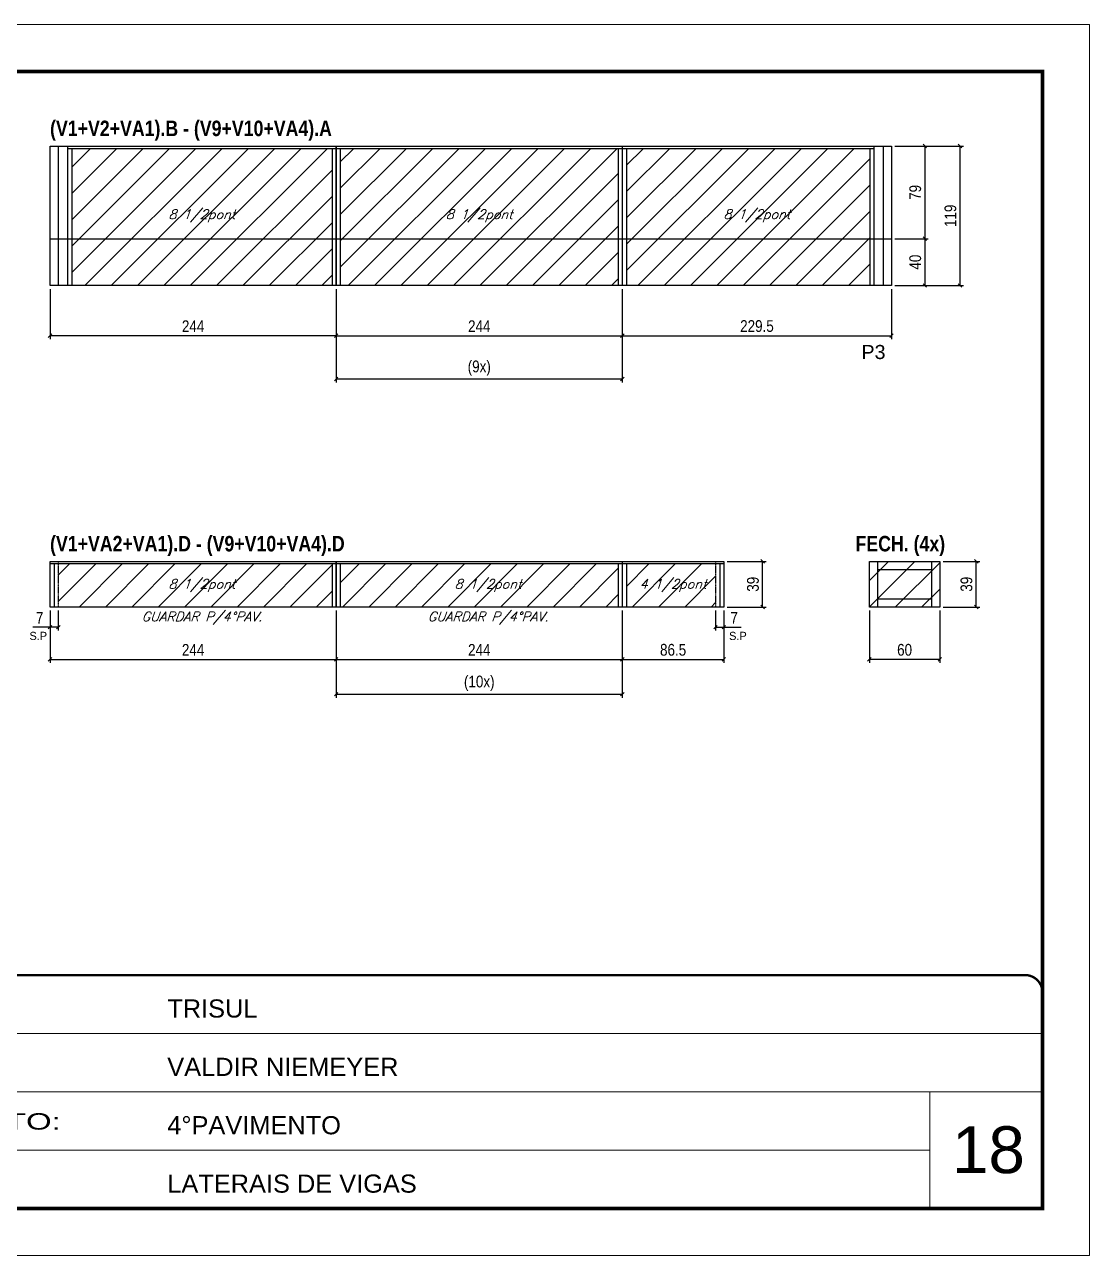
# Model space of a CAD drawing. Extents: x 3330 to 22105, y 1197 to 30204.
# Drawn here: x 15022 to 15930, y 24169 to 25219 of the extents above; entities that cross this region are included whole.
import ezdxf

# ---------------------------------------------------------------- set-up
doc = ezdxf.new("R2010")
doc.units = 0
for name, pattern in [('CONTINUO', [0]), ('DASHED', [0.75, 0.5, -0.25]), ('HIDDEN', [0.375, 0.25, -0.125])]:
    doc.linetypes.add(name, pattern=pattern)
for name, color, linetype in [('5', 5, 'Continuous'), ('COTA', 241, 'Continuous'), ('NOMENCLATURA', 7, 'Continuous'), ('Painéis', 200, 'Continuous'), ('SARR_2.2x7', 40, 'Continuous'), ('SARR_3.5x7', 81, 'Continuous'), ('texto', 7, 'Continuous')]:
    doc.layers.add(name, color=color, linetype=linetype)
for name, color, linetype, lineweight in [('CARIMBO', 255, 'Continuous', 9), ('Folhas', 255, 'Continuous', 9), ('Hachura', 251, 'Continuous', 9), ('SARRAFO DE PRESSAO', 251, 'DASHED', 9)]:
    doc.layers.add(name, color=color, linetype=linetype, lineweight=lineweight)
doc.styles.add('ARIAL', font='arial.ttf')
doc.styles.add('COTA TECNICA', font='techl___.ttf', dxfattribs={"height": 10})
doc.styles.add('Romans', font='romans.shx')
doc.styles.add('ROMAS860', font='ROMAS860.SHX')
doc.styles.get("Standard").update_dxf_attribs({"font": 'arial.ttf'})
doc.styles.add('TECNICA', font='techb___.ttf', dxfattribs={"height": 10})
doc.styles.add('Tecnologia', font='')
doc.styles.get('Tecnologia').set_extended_font_data('Forgotten Futurist')
doc.dimstyles.new('PAINEL', dxfattribs={"dimtxt": 10, "dimasz": 3, "dimexe": 3, "dimexo": 3, "dimgap": 3, "dimtad": 1, "dimdec": 1, "dimzin": 12, "dimdsep": 46, "dimtxsty": 'COTA TECNICA', "dimblk1": 'OBLIQUE', "dimblk2": 'OBLIQUE', "dimsah": 1, "dimcen": 0.9, "dimclrd": 4, "dimclre": 4, "dimclrt": 240, "dimadec": 1, "dimazin": 3, "dimtfac": 1, "dimtdec": 1, "dimtmove": 0, "dimatfit": 3, "dimfxl": 1, "dimtolj": 1, "dimtzin": 12, "dimarcsym": 0})

# ---------------------------------------------------------------- blocks, each defined once
blk = doc.blocks.new('9999999999')
at = {"color": 30, "linetype": 'CONTINUO'}
for p, q in [((98564.6, 34379.6), (99584, 34379.6)), ((98564.6, 34329.8), (99488, 34329.8)), ((99584, 34329.8), (99488, 34329.8)), ((99488, 34329.8), (99488, 34230.2)), ((98564.6, 34280), (99488, 34280))]:
    blk.add_line(p, q, dxfattribs=at)
at = {"color": 30, "linetype": 'CONTINUO', "const_width": 2}
blk.add_lwpolyline([(99584, 34230.2), (99584, 34414.4, 0.414214), (99569, 34429.4), (98229, 34429.4, 0.414214), (98214, 34414.4), (98214, 34245.2, 0.414214), (98229, 34230.2), (99584, 34230.2)], format="xyb", dxfattribs=at)
at = {"layer": 'Folhas'}
blk.add_lwpolyline([(98139, 34190.2), (99624, 34190.2), (99624, 35240.2), (98139, 35240.2)], close=True, dxfattribs=at)
at = {"layer": 'Folhas', "color": 30, "const_width": 3}
blk.add_lwpolyline([(98214, 34230.2), (99584, 34230.2), (99584, 35200.2), (98214, 35200.2)], close=True, dxfattribs=at)
at = {"color": 7, "linetype": 'Continuous', "ltscale": 5, "style": 'ARIAL'}
for s, height, p in [('TRISUL', 15.48, (98837.7, 34393.1)), ('VALDIR NIEMEYER', 15.483, (98837.7, 34343.3)), ('4°PAVIMENTO', 15.483, (98837.7, 34293.5)), ('LATERAIS DE VIGAS', 15.483, (98837.7, 34243.7))]:
    blk.add_text(s, height=height, dxfattribs=at).set_placement(p)
at = {"layer": 'Folhas', "color": 7, "style": 'Tecnologia', "width": 1.5}
blk.add_text('PAVIMENTO:', height=14, dxfattribs=at).set_placement((98573.7, 34297.5))
blk = doc.blocks.new('_Oblique')
at = {"color": 0, "linetype": 'ByBlock', "lineweight": -2}
blk.add_line((-0.5, -0.5), (0.5, 0.5), dxfattribs=at)
blk = doc.blocks.new('*D617')
at = {"layer": 'COTA', "color": 4, "linetype": 'ByBlock', "lineweight": -2, "transparency": 16777216}
for p, q in [((15763.8, 25115.2), (15822.2, 25115.2)), ((15819.2, 25115.2), (15819.2, 24996.2)), ((15763.8, 24996.2), (15822.2, 24996.2))]:
    blk.add_line(p, q, dxfattribs=at)
at = {"layer": 'Defpoints', "color": 0, "linetype": 'ByBlock', "transparency": 16777216}
for p in [(15760.8, 25115.2), (15760.8, 24996.2), (15819.2, 24996.2)]:
    blk.add_point(p, dxfattribs=at)
at = {"layer": 'COTA', "color": 4, "linetype": 'ByBlock', "lineweight": -2, "transparency": 16777216, "xscale": 3, "yscale": 3, "zscale": 3}
for p, rotation in [((15819.2, 25115.2), 90), ((15819.2, 24996.2), 270)]:
    blk.add_blockref('_Oblique', p, dxfattribs=dict(at, rotation=rotation))
at = {"layer": 'COTA', "color": 240, "linetype": 'ByBlock', "transparency": 16777216, "insert": (15811.1, 25055.7), "char_height": 10, "attachment_point": 5, "rotation": 90, "style": 'COTA TECNICA'}
blk.add_mtext('\\A1;119', dxfattribs=at)
blk = doc.blocks.new('*D618')
at = {"layer": 'COTA', "color": 4, "linetype": 'ByBlock', "lineweight": -2, "transparency": 16777216}
for p, q in [((15043.3, 24993.2), (15043.3, 24950.4)), ((15287.3, 24993.2), (15287.3, 24950.4)), ((15287.3, 24953.4), (15043.3, 24953.4))]:
    blk.add_line(p, q, dxfattribs=at)
at = {"layer": 'Defpoints', "color": 0, "linetype": 'ByBlock', "transparency": 16777216}
for p in [(15043.3, 24996.2), (15287.3, 24996.2), (15043.3, 24953.4)]:
    blk.add_point(p, dxfattribs=at)
at = {"layer": 'COTA', "color": 4, "linetype": 'ByBlock', "lineweight": -2, "transparency": 16777216, "xscale": 3, "yscale": 3, "zscale": 3, "rotation": 180}
blk.add_blockref('_Oblique', (15043.3, 24953.4), dxfattribs=at)
at = {"layer": 'COTA', "color": 4, "linetype": 'ByBlock', "lineweight": -2, "transparency": 16777216, "xscale": 3, "yscale": 3, "zscale": 3}
blk.add_blockref('_Oblique', (15287.3, 24953.4), dxfattribs=at)
at = {"layer": 'COTA', "color": 240, "linetype": 'ByBlock', "transparency": 16777216, "insert": (15165.3, 24961.5), "char_height": 10, "attachment_point": 5, "style": 'COTA TECNICA'}
blk.add_mtext('\\A1;244', dxfattribs=at)
blk = doc.blocks.new('*D619')
at = {"layer": 'COTA', "color": 4, "linetype": 'ByBlock', "lineweight": -2, "transparency": 16777216}
for p, q in [((15287.3, 24993.2), (15287.3, 24950.4)), ((15531.3, 24993.2), (15531.3, 24950.4)), ((15287.3, 24953.4), (15531.3, 24953.4))]:
    blk.add_line(p, q, dxfattribs=at)
at = {"layer": 'Defpoints', "color": 0, "linetype": 'ByBlock', "transparency": 16777216}
for p in [(15287.3, 24996.2), (15531.3, 24996.2), (15531.3, 24953.4)]:
    blk.add_point(p, dxfattribs=at)
at = {"layer": 'COTA', "color": 4, "linetype": 'ByBlock', "lineweight": -2, "transparency": 16777216, "xscale": 3, "yscale": 3, "zscale": 3, "rotation": 180}
blk.add_blockref('_Oblique', (15287.3, 24953.4), dxfattribs=at)
at = {"layer": 'COTA', "color": 4, "linetype": 'ByBlock', "lineweight": -2, "transparency": 16777216, "xscale": 3, "yscale": 3, "zscale": 3}
blk.add_blockref('_Oblique', (15531.3, 24953.4), dxfattribs=at)
at = {"layer": 'COTA', "color": 240, "linetype": 'ByBlock', "transparency": 16777216, "insert": (15409.3, 24961.5), "char_height": 10, "attachment_point": 5, "style": 'COTA TECNICA'}
blk.add_mtext('\\A1;244', dxfattribs=at)
blk = doc.blocks.new('*D620')
at = {"layer": 'COTA', "color": 4, "linetype": 'ByBlock', "lineweight": -2, "transparency": 16777216}
for p, q in [((15531.3, 24993.2), (15531.3, 24950.4)), ((15760.8, 24993.2), (15760.8, 24950.4)), ((15531.3, 24953.4), (15760.8, 24953.4))]:
    blk.add_line(p, q, dxfattribs=at)
at = {"layer": 'Defpoints', "color": 0, "linetype": 'ByBlock', "transparency": 16777216}
for p in [(15531.3, 24996.2), (15760.8, 24996.2), (15760.8, 24953.4)]:
    blk.add_point(p, dxfattribs=at)
at = {"layer": 'COTA', "color": 4, "linetype": 'ByBlock', "lineweight": -2, "transparency": 16777216, "xscale": 3, "yscale": 3, "zscale": 3, "rotation": 180}
blk.add_blockref('_Oblique', (15531.3, 24953.4), dxfattribs=at)
at = {"layer": 'COTA', "color": 4, "linetype": 'ByBlock', "lineweight": -2, "transparency": 16777216, "xscale": 3, "yscale": 3, "zscale": 3}
blk.add_blockref('_Oblique', (15760.8, 24953.4), dxfattribs=at)
at = {"layer": 'COTA', "color": 240, "linetype": 'ByBlock', "transparency": 16777216, "insert": (15646.1, 24961.6), "char_height": 10, "attachment_point": 5, "style": 'COTA TECNICA'}
blk.add_mtext('\\A1;229.5', dxfattribs=at)
blk = doc.blocks.new('*D621')
at = {"layer": 'COTA', "color": 4, "linetype": 'ByBlock', "lineweight": -2, "transparency": 16777216}
for p, q in [((15620.8, 24760.9), (15653.9, 24760.9)), ((15650.9, 24721.9), (15650.9, 24760.9)), ((15620.8, 24721.9), (15653.9, 24721.9))]:
    blk.add_line(p, q, dxfattribs=at)
at = {"layer": 'Defpoints', "color": 0, "linetype": 'ByBlock', "transparency": 16777216}
for p in [(15617.8, 24760.9), (15650.9, 24760.9), (15617.8, 24721.9)]:
    blk.add_point(p, dxfattribs=at)
at = {"layer": 'COTA', "color": 4, "linetype": 'ByBlock', "lineweight": -2, "transparency": 16777216, "xscale": 3, "yscale": 3, "zscale": 3}
for p, rotation in [((15650.9, 24760.9), 90), ((15650.9, 24721.9), 270)]:
    blk.add_blockref('_Oblique', p, dxfattribs=dict(at, rotation=rotation))
at = {"layer": 'COTA', "color": 240, "linetype": 'ByBlock', "transparency": 16777216, "insert": (15642.7, 24741.4), "char_height": 10, "attachment_point": 5, "rotation": 90, "style": 'COTA TECNICA'}
blk.add_mtext('\\A1;39', dxfattribs=at)
blk = doc.blocks.new('*D622')
at = {"layer": 'COTA', "color": 4, "linetype": 'ByBlock', "lineweight": -2, "transparency": 16777216}
for p, q in [((15043.3, 24718.9), (15043.3, 24674.3)), ((15287.3, 24718.9), (15287.3, 24674.3)), ((15043.3, 24677.3), (15287.3, 24677.3))]:
    blk.add_line(p, q, dxfattribs=at)
at = {"layer": 'Defpoints', "color": 0, "linetype": 'ByBlock', "transparency": 16777216}
for p in [(15043.3, 24721.9), (15287.3, 24721.9), (15287.3, 24677.3)]:
    blk.add_point(p, dxfattribs=at)
at = {"layer": 'COTA', "color": 4, "linetype": 'ByBlock', "lineweight": -2, "transparency": 16777216, "xscale": 3, "yscale": 3, "zscale": 3, "rotation": 180}
blk.add_blockref('_Oblique', (15043.3, 24677.3), dxfattribs=at)
at = {"layer": 'COTA', "color": 4, "linetype": 'ByBlock', "lineweight": -2, "transparency": 16777216, "xscale": 3, "yscale": 3, "zscale": 3}
blk.add_blockref('_Oblique', (15287.3, 24677.3), dxfattribs=at)
at = {"layer": 'COTA', "color": 240, "linetype": 'ByBlock', "transparency": 16777216, "insert": (15165.3, 24685.4), "char_height": 10, "attachment_point": 5, "style": 'COTA TECNICA'}
blk.add_mtext('\\A1;244', dxfattribs=at)
blk = doc.blocks.new('*D623')
at = {"layer": 'COTA', "color": 4, "linetype": 'ByBlock', "lineweight": -2, "transparency": 16777216}
for p, q in [((15287.3, 24718.9), (15287.3, 24674.3)), ((15531.3, 24718.9), (15531.3, 24674.3)), ((15287.3, 24677.3), (15531.3, 24677.3))]:
    blk.add_line(p, q, dxfattribs=at)
at = {"layer": 'Defpoints', "color": 0, "linetype": 'ByBlock', "transparency": 16777216}
for p in [(15287.3, 24721.9), (15531.3, 24721.9), (15531.3, 24677.3)]:
    blk.add_point(p, dxfattribs=at)
at = {"layer": 'COTA', "color": 4, "linetype": 'ByBlock', "lineweight": -2, "transparency": 16777216, "xscale": 3, "yscale": 3, "zscale": 3, "rotation": 180}
blk.add_blockref('_Oblique', (15287.3, 24677.3), dxfattribs=at)
at = {"layer": 'COTA', "color": 4, "linetype": 'ByBlock', "lineweight": -2, "transparency": 16777216, "xscale": 3, "yscale": 3, "zscale": 3}
blk.add_blockref('_Oblique', (15531.3, 24677.3), dxfattribs=at)
at = {"layer": 'COTA', "color": 240, "linetype": 'ByBlock', "transparency": 16777216, "insert": (15409.3, 24685.4), "char_height": 10, "attachment_point": 5, "style": 'COTA TECNICA'}
blk.add_mtext('\\A1;244', dxfattribs=at)
blk = doc.blocks.new('*D624')
at = {"layer": 'COTA', "color": 4, "linetype": 'ByBlock', "lineweight": -2, "transparency": 16777216}
for p, q in [((15531.3, 24718.9), (15531.3, 24674.3)), ((15617.8, 24718.9), (15617.8, 24674.3)), ((15531.3, 24677.3), (15617.8, 24677.3))]:
    blk.add_line(p, q, dxfattribs=at)
at = {"layer": 'Defpoints', "color": 0, "linetype": 'ByBlock', "transparency": 16777216}
for p in [(15531.3, 24721.9), (15617.8, 24721.9), (15617.8, 24677.3)]:
    blk.add_point(p, dxfattribs=at)
at = {"layer": 'COTA', "color": 4, "linetype": 'ByBlock', "lineweight": -2, "transparency": 16777216, "xscale": 3, "yscale": 3, "zscale": 3, "rotation": 180}
blk.add_blockref('_Oblique', (15531.3, 24677.3), dxfattribs=at)
at = {"layer": 'COTA', "color": 4, "linetype": 'ByBlock', "lineweight": -2, "transparency": 16777216, "xscale": 3, "yscale": 3, "zscale": 3}
blk.add_blockref('_Oblique', (15617.8, 24677.3), dxfattribs=at)
at = {"layer": 'COTA', "color": 240, "linetype": 'ByBlock', "transparency": 16777216, "insert": (15574.6, 24685.4), "char_height": 10, "attachment_point": 5, "style": 'COTA TECNICA'}
blk.add_mtext('\\A1;86.5', dxfattribs=at)
blk = doc.blocks.new('*D625')
at = {"layer": 'COTA', "color": 4, "linetype": 'ByBlock', "lineweight": -2, "transparency": 16777216}
for p, q in [((15043.3, 24718.9), (15043.3, 24701.8)), ((15050.3, 24718.9), (15050.3, 24701.8)), ((15043.3, 24704.8), (15028.6, 24704.8)), ((15050.3, 24704.8), (15043.3, 24704.8))]:
    blk.add_line(p, q, dxfattribs=at)
at = {"layer": 'Defpoints', "color": 0, "linetype": 'ByBlock', "transparency": 16777216}
for p in [(15043.3, 24721.9), (15050.3, 24721.9), (15043.3, 24704.8)]:
    blk.add_point(p, dxfattribs=at)
at = {"layer": 'COTA', "color": 4, "linetype": 'ByBlock', "lineweight": -2, "transparency": 16777216, "xscale": 3, "yscale": 3, "zscale": 3, "rotation": 180}
blk.add_blockref('_Oblique', (15043.3, 24704.8), dxfattribs=at)
at = {"layer": 'COTA', "color": 4, "linetype": 'ByBlock', "lineweight": -2, "transparency": 16777216, "xscale": 3, "yscale": 3, "zscale": 3}
blk.add_blockref('_Oblique', (15050.3, 24704.8), dxfattribs=at)
at = {"layer": 'COTA', "color": 240, "linetype": 'ByBlock', "transparency": 16777216, "insert": (15034.5, 24712.8), "char_height": 10, "attachment_point": 5, "style": 'COTA TECNICA'}
blk.add_mtext('\\A1;7', dxfattribs=at)
blk = doc.blocks.new('*D626')
at = {"layer": 'COTA', "color": 4, "linetype": 'ByBlock', "lineweight": -2, "transparency": 16777216}
for p, q in [((15287.3, 24718.9), (15287.3, 24644.6)), ((15531.3, 24718.9), (15531.3, 24644.6)), ((15287.3, 24647.6), (15531.3, 24647.6))]:
    blk.add_line(p, q, dxfattribs=at)
at = {"layer": 'Defpoints', "color": 0, "linetype": 'ByBlock', "transparency": 16777216}
for p in [(15287.3, 24721.9), (15531.3, 24721.9), (15531.3, 24647.6)]:
    blk.add_point(p, dxfattribs=at)
at = {"layer": 'COTA', "color": 4, "linetype": 'ByBlock', "lineweight": -2, "transparency": 16777216, "xscale": 3, "yscale": 3, "zscale": 3, "rotation": 180}
blk.add_blockref('_Oblique', (15287.3, 24647.6), dxfattribs=at)
at = {"layer": 'COTA', "color": 4, "linetype": 'ByBlock', "lineweight": -2, "transparency": 16777216, "xscale": 3, "yscale": 3, "zscale": 3}
blk.add_blockref('_Oblique', (15531.3, 24647.6), dxfattribs=at)
at = {"layer": 'COTA', "color": 240, "linetype": 'ByBlock', "transparency": 16777216, "insert": (15409.3, 24656.9), "char_height": 10, "attachment_point": 5, "style": 'COTA TECNICA'}
blk.add_mtext('\\A1;(10x)', dxfattribs=at)
blk = doc.blocks.new('*D627')
at = {"layer": 'COTA', "color": 4, "linetype": 'ByBlock', "lineweight": -2, "transparency": 16777216}
for p, q in [((15610.8, 24718.9), (15610.8, 24701.8)), ((15617.8, 24718.9), (15617.8, 24701.8)), ((15610.8, 24704.8), (15617.8, 24704.8)), ((15617.8, 24704.8), (15632.6, 24704.8))]:
    blk.add_line(p, q, dxfattribs=at)
at = {"layer": 'Defpoints', "color": 0, "linetype": 'ByBlock', "transparency": 16777216}
for p in [(15610.8, 24721.9), (15617.8, 24721.9), (15617.8, 24704.8)]:
    blk.add_point(p, dxfattribs=at)
at = {"layer": 'COTA', "color": 4, "linetype": 'ByBlock', "lineweight": -2, "transparency": 16777216, "xscale": 3, "yscale": 3, "zscale": 3, "rotation": 180}
blk.add_blockref('_Oblique', (15610.8, 24704.8), dxfattribs=at)
at = {"layer": 'COTA', "color": 4, "linetype": 'ByBlock', "lineweight": -2, "transparency": 16777216, "xscale": 3, "yscale": 3, "zscale": 3}
blk.add_blockref('_Oblique', (15617.8, 24704.8), dxfattribs=at)
at = {"layer": 'COTA', "color": 240, "linetype": 'ByBlock', "transparency": 16777216, "insert": (15626.7, 24712.8), "char_height": 10, "attachment_point": 5, "style": 'COTA TECNICA'}
blk.add_mtext('\\A1;7', dxfattribs=at)
blk = doc.blocks.new('*D615')
at = {"layer": 'COTA', "color": 4, "linetype": 'ByBlock', "lineweight": -2, "transparency": 16777216}
for p, q in [((15805, 24760.9), (15836.1, 24760.9)), ((15833.1, 24721.9), (15833.1, 24760.9)), ((15805, 24721.9), (15836.1, 24721.9))]:
    blk.add_line(p, q, dxfattribs=at)
at = {"layer": 'Defpoints', "color": 0, "linetype": 'ByBlock', "transparency": 16777216}
for p in [(15802, 24760.9), (15833.1, 24760.9), (15802, 24721.9)]:
    blk.add_point(p, dxfattribs=at)
at = {"layer": 'COTA', "color": 4, "linetype": 'ByBlock', "lineweight": -2, "transparency": 16777216, "xscale": 3, "yscale": 3, "zscale": 3}
for p, rotation in [((15833.1, 24760.9), 90), ((15833.1, 24721.9), 270)]:
    blk.add_blockref('_Oblique', p, dxfattribs=dict(at, rotation=rotation))
at = {"layer": 'COTA', "color": 240, "linetype": 'ByBlock', "transparency": 16777216, "insert": (15824.8, 24741.4), "char_height": 10, "attachment_point": 5, "rotation": 90, "style": 'COTA TECNICA'}
blk.add_mtext('\\A1;39', dxfattribs=at)
blk = doc.blocks.new('*D616')
at = {"layer": 'COTA', "color": 4, "linetype": 'ByBlock', "lineweight": -2, "transparency": 16777216}
for p, q in [((15742, 24718.9), (15742, 24674.3)), ((15802, 24718.9), (15802, 24674.3)), ((15802, 24677.3), (15742, 24677.3))]:
    blk.add_line(p, q, dxfattribs=at)
at = {"layer": 'Defpoints', "color": 0, "linetype": 'ByBlock', "transparency": 16777216}
for p in [(15742, 24721.9), (15802, 24721.9), (15742, 24677.3)]:
    blk.add_point(p, dxfattribs=at)
at = {"layer": 'COTA', "color": 4, "linetype": 'ByBlock', "lineweight": -2, "transparency": 16777216, "xscale": 3, "yscale": 3, "zscale": 3, "rotation": 180}
blk.add_blockref('_Oblique', (15742, 24677.3), dxfattribs=at)
at = {"layer": 'COTA', "color": 4, "linetype": 'ByBlock', "lineweight": -2, "transparency": 16777216, "xscale": 3, "yscale": 3, "zscale": 3}
blk.add_blockref('_Oblique', (15802, 24677.3), dxfattribs=at)
at = {"layer": 'COTA', "color": 240, "linetype": 'ByBlock', "transparency": 16777216, "insert": (15772, 24685.4), "char_height": 10, "attachment_point": 5, "style": 'COTA TECNICA'}
blk.add_mtext('\\A1;60', dxfattribs=at)
blk = doc.blocks.new('*D283')
at = {"layer": 'COTA', "color": 4, "linetype": 'ByBlock', "lineweight": -2, "transparency": 16777216}
for p, q in [((15763.8, 25115.2), (15792.2, 25115.2)), ((15789.2, 25115.2), (15789.2, 25036.2)), ((15763.8, 25036.2), (15792.2, 25036.2))]:
    blk.add_line(p, q, dxfattribs=at)
at = {"layer": 'Defpoints', "color": 0, "linetype": 'ByBlock', "transparency": 16777216}
for p in [(15760.8, 25115.2), (15760.8, 25036.2), (15789.2, 25036.2)]:
    blk.add_point(p, dxfattribs=at)
at = {"layer": 'COTA', "color": 4, "linetype": 'ByBlock', "lineweight": -2, "transparency": 16777216, "xscale": 3, "yscale": 3, "zscale": 3}
for p, rotation in [((15789.2, 25115.2), 90), ((15789.2, 25036.2), 270)]:
    blk.add_blockref('_Oblique', p, dxfattribs=dict(at, rotation=rotation))
at = {"layer": 'COTA', "color": 240, "linetype": 'ByBlock', "transparency": 16777216, "insert": (15781.1, 25075.7), "char_height": 10, "attachment_point": 5, "rotation": 90, "style": 'COTA TECNICA'}
blk.add_mtext('\\A1;79', dxfattribs=at)
blk = doc.blocks.new('*D284')
at = {"layer": 'COTA', "color": 4, "linetype": 'ByBlock', "lineweight": -2, "transparency": 16777216}
for p, q in [((15763.8, 25036.2), (15792.2, 25036.2)), ((15789.2, 25036.2), (15789.2, 24996.2)), ((15763.8, 24996.2), (15792.2, 24996.2))]:
    blk.add_line(p, q, dxfattribs=at)
at = {"layer": 'Defpoints', "color": 0, "linetype": 'ByBlock', "transparency": 16777216}
for p in [(15760.8, 25036.2), (15760.8, 24996.2), (15789.2, 24996.2)]:
    blk.add_point(p, dxfattribs=at)
at = {"layer": 'COTA', "color": 4, "linetype": 'ByBlock', "lineweight": -2, "transparency": 16777216, "xscale": 3, "yscale": 3, "zscale": 3}
for p, rotation in [((15789.2, 25036.2), 90), ((15789.2, 24996.2), 270)]:
    blk.add_blockref('_Oblique', p, dxfattribs=dict(at, rotation=rotation))
at = {"layer": 'COTA', "color": 240, "linetype": 'ByBlock', "transparency": 16777216, "insert": (15781.1, 25016.2), "char_height": 10, "attachment_point": 5, "rotation": 90, "style": 'COTA TECNICA'}
blk.add_mtext('\\A1;40', dxfattribs=at)
blk = doc.blocks.new('*D1768')
at = {"layer": 'COTA', "color": 4, "lineweight": -2, "transparency": 16777216}
for p, q in [((15287.3, 24993.2), (15287.3, 24913.5)), ((15531.3, 24993.2), (15531.3, 24913.5)), ((15287.3, 24916.5), (15531.3, 24916.5))]:
    blk.add_line(p, q, dxfattribs=at)
at = {"layer": 'Defpoints', "color": 0, "transparency": 16777216}
for p in [(15287.3, 24996.2), (15531.3, 24996.2), (15531.3, 24916.5)]:
    blk.add_point(p, dxfattribs=at)
at = {"layer": 'COTA', "color": 4, "lineweight": -2, "transparency": 16777216, "xscale": 3, "yscale": 3, "zscale": 3, "rotation": 180}
blk.add_blockref('_Oblique', (15287.3, 24916.5), dxfattribs=at)
at = {"layer": 'COTA', "color": 4, "lineweight": -2, "transparency": 16777216, "xscale": 3, "yscale": 3, "zscale": 3}
blk.add_blockref('_Oblique', (15531.3, 24916.5), dxfattribs=at)
at = {"layer": 'COTA', "color": 240, "transparency": 16777216, "insert": (15409.3, 24925.7), "char_height": 10, "attachment_point": 5, "style": 'COTA TECNICA'}
blk.add_mtext('\\A1;(9x)', dxfattribs=at)

msp = doc.modelspace()

# ---------------------------------------------------------------- hatches: boundary and pattern name
at = {"layer": 'Hachura', "linetype": 'ByBlock'}
h = msp.add_hatch(dxfattribs=at)
h.set_pattern_fill('ANSI31', color=256, scale=5)
h.paths.add_polyline_path([(15283.82, 25112.98), (15061.82, 25112.98), (15061.82, 25036.18), (15283.82, 25036.18)])
h.paths.add_polyline_path([(15283.82, 24996.18), (15283.82, 25036.18), (15061.82, 25036.18), (15061.82, 24996.18)])
h.paths.add_polyline_path([(15527.82, 24996.18), (15527.82, 25036.18), (15290.82, 25036.18), (15290.82, 24996.18)])
h.paths.add_polyline_path([(15290.82, 25112.98), (15290.82, 25036.18), (15527.82, 25036.18), (15527.82, 25112.98)])
h.paths.add_polyline_path([(15742.32, 25036.18), (15742.32, 25112.98), (15534.82, 25112.98), (15534.82, 25036.18)])
h.paths.add_polyline_path([(15742.32, 24996.18), (15742.32, 25036.18), (15534.82, 25036.18), (15534.82, 24996.18)])
h.paths.add_polyline_path([(15610.82, 24721.89), (15610.82, 24758.69), (15534.82, 24758.69), (15534.82, 24721.89)])
h.paths.add_polyline_path([(15290.82, 24758.69), (15290.82, 24721.89), (15527.82, 24721.89), (15527.82, 24758.69)])
h.paths.add_polyline_path([(15050.32, 24758.69), (15050.32, 24721.89), (15283.82, 24721.89), (15283.82, 24758.69)])
h.paths.add_polyline_path([(15794.97, 24753.89), (15794.97, 24760.89), (15748.97, 24760.89), (15748.97, 24753.89)])
h.paths.add_polyline_path([(15748.97, 24753.89), (15748.97, 24728.89), (15794.97, 24728.89), (15794.97, 24753.89)])
h.paths.add_polyline_path([(15794.97, 24721.89), (15794.97, 24728.89), (15748.97, 24728.89), (15748.97, 24721.89)])
h.paths.add_polyline_path([(15741.97, 24721.89), (15748.97, 24721.89), (15748.97, 24760.89), (15741.97, 24760.89)])
h.paths.add_polyline_path([(15794.97, 24721.89), (15801.97, 24721.89), (15801.97, 24760.89), (15794.97, 24760.89)])

# ---------------------------------------------------------------- linework, layer by layer
at = {"layer": 'Painéis', "linetype": 'Continuous'}
for p, q in [((15531.32, 24996.18), (15531.32, 25115.18)), ((15043.32, 25036.18), (15760.82, 25036.18)), ((15531.32, 24721.89), (15531.32, 24760.89))]:
    msp.add_line(p, q, dxfattribs=at)
for points in [[(15043.32, 25115.18), (15287.32, 25115.18), (15287.32, 24996.18), (15043.32, 24996.18)], [(15287.32, 25115.18), (15760.82, 25115.18), (15760.82, 24996.18), (15287.32, 24996.18)], [(15043.32, 24760.89), (15287.32, 24760.89), (15287.32, 24721.89), (15043.32, 24721.89)], [(15287.32, 24760.89), (15617.82, 24760.89), (15617.82, 24721.89), (15287.32, 24721.89)], [(15801.97, 24721.89), (15741.97, 24721.89), (15741.97, 24760.89), (15801.97, 24760.89)]]:
    msp.add_lwpolyline(points, close=True, dxfattribs=at)
at = {"layer": 'SARR_2.2x7', "linetype": 'Continuous'}
for p, q in [((15050.32, 25115.18), (15050.32, 24996.18)), ((15287.32, 25112.98), (15058.32, 25112.98)), ((15531.32, 25112.98), (15287.32, 25112.98)), ((15745.82, 25112.98), (15531.32, 25112.98)), ((15753.82, 25115.18), (15753.82, 24996.18)), ((15748.97, 24760.89), (15748.97, 24721.89)), ((15794.97, 24760.89), (15794.97, 24721.89)), ((15287.32, 24758.69), (15043.32, 24758.69)), ((15531.32, 24758.69), (15287.32, 24758.69)), ((15617.82, 24758.69), (15531.32, 24758.69)), ((15748.97, 24753.89), (15794.97, 24753.89)), ((15748.97, 24728.89), (15794.97, 24728.89))]:
    msp.add_line(p, q, dxfattribs=at)
at = {"layer": 'SARR_2.2x7', "linetype": 'HIDDEN'}
for p, q in [((15050.32, 24760.89), (15050.32, 24721.89)), ((15610.82, 24760.89), (15610.82, 24721.89))]:
    msp.add_line(p, q, dxfattribs=at)
at = {"layer": 'SARR_3.5x7'}
for p, q in [((15058.32, 25115.18), (15058.32, 24996.18)), ((15061.82, 25112.98), (15061.82, 24996.18)), ((15283.82, 25112.98), (15283.82, 24996.18)), ((15290.82, 25112.98), (15290.82, 24996.18)), ((15527.82, 25112.98), (15527.82, 24996.18)), ((15534.82, 25112.98), (15534.82, 24996.18)), ((15742.32, 25112.98), (15742.32, 24996.18)), ((15745.82, 25115.18), (15745.82, 24996.18)), ((15046.82, 24758.69), (15046.82, 24721.89)), ((15283.82, 24758.69), (15283.82, 24721.89)), ((15290.82, 24758.69), (15290.82, 24721.89)), ((15527.82, 24758.69), (15527.82, 24721.89)), ((15534.82, 24758.69), (15534.82, 24721.89)), ((15614.32, 24758.69), (15614.32, 24721.89))]:
    msp.add_line(p, q, dxfattribs=at)

# ---------------------------------------------------------------- block references
at = {"layer": 'SARRAFO DE PRESSAO', "color": 6, "linetype": 'ByBlock'}
msp.add_blockref('9999999999', (-83694.42, -10021.38), dxfattribs=at)

# ---------------------------------------------------------------- texts
at = {"layer": '5', "linetype": 'Continuous'}
msp.add_text('P3', height=12, rotation=359.99996, dxfattribs=at).set_placement((15735.22, 24933.52))
at = {"layer": 'CARIMBO', "style": 'ARIAL'}
msp.add_text('18', height=40, dxfattribs=at).set_placement((15812.42, 24238.97))
at = {"layer": 'NOMENCLATURA', "style": 'TECNICA'}
for s, p in [('(V1+V2+VA1).B - (V9+V10+VA4).A', (15043.32, 25123.7)), ('(V1+VA2+VA1).D - (V9+V10+VA4).D', (15043.32, 24769.41)), ('FECH. (4x)', (15730.13, 24769.41))]:
    msp.add_text(s, height=13.2, dxfattribs=at).set_placement(p)
at = {"layer": 'texto', "color": 2, "char_height": 8, "attachment_point": 5, "style": 'Romans'}
for s, insert in [('{\\Q19;\\C256;8 1/2pont}', (15172.82, 25055.68)), ('{\\Q19;\\C256;8 1/2pont}', (15409.32, 25055.68)), ('{\\Q19;\\C256;8 1/2pont}', (15646.07, 25055.75)), ('{\\Q19;\\C256;8 1/2pont}', (15172.82, 24740.29)), ('{\\Q19;\\C256;8 1/2pont}', (15416.82, 24740.29)), ('{\\Q19;\\C256;4 1/2pont}', (15574.57, 24740.29)), ('{\\Q19;\\C256;GUARDAR P/4°PAV.}', (15172.82, 24712.48)), ('{\\Q19;\\C256;GUARDAR P/4°PAV.}', (15416.82, 24712.48))]:
    msp.add_mtext(s, dxfattribs=dict(at, insert=insert))
at = {"layer": 'texto', "color": 4, "char_height": 7, "attachment_point": 5, "style": 'ROMAS860'}
for insert in [(15033.28, 24697.26), (15629.88, 24697.26)]:
    msp.add_mtext('S.P', dxfattribs=dict(at, insert=insert))

# ---------------------------------------------------------------- dimensions: what is measured, and where the dimension line sits
at = {"layer": 'COTA', "linetype": 'ByBlock'}
for base, p1, p2, picture, middle in [((15819.23, 24996.18), (15760.82, 25115.18), (15760.82, 24996.18), '*D617', (15811.14, 25055.68)), ((15789.21, 25036.18), (15760.82, 25115.18), (15760.82, 25036.18), '*D283', (15781.11, 25075.68)), ((15650.92, 24760.89), (15617.82, 24721.89), (15617.82, 24760.89), '*D621', (15642.67, 24741.39)), ((15833.09, 24760.89), (15801.97, 24721.89), (15801.97, 24760.89), '*D615', (15824.84, 24741.39))]:
    dim = msp.add_linear_dim(base=base, p1=p1, p2=p2, angle=90, dimstyle='PAINEL', dxfattribs=at)
    dim.commit()
    dim.dimension.update_dxf_attribs({"geometry": picture, "text_midpoint": middle})
dim = msp.add_linear_dim(base=(15789.21, 24996.18), p1=(15760.82, 25036.18), p2=(15760.82, 24996.18), angle=90, dimstyle='PAINEL', override={"dimtmove": 1}, dxfattribs=at)
dim.commit()
dim.dimension.update_dxf_attribs({"geometry": '*D284', "text_midpoint": (15781.11, 25016.18)})
for base, p1, p2, picture, middle in [((15043.32, 24953.42), (15287.32, 24996.18), (15043.32, 24996.18), '*D618', (15165.32, 24961.5)), ((15531.32, 24953.42), (15287.32, 24996.18), (15531.32, 24996.18), '*D619', (15409.32, 24961.5)), ((15043.32, 24704.75), (15050.32, 24721.89), (15043.32, 24721.89), '*D625', (15034.45, 24712.83)), ((15287.32, 24677.31), (15043.32, 24721.89), (15287.32, 24721.89), '*D622', (15165.32, 24685.38)), ((15617.82, 24704.75), (15610.82, 24721.89), (15617.82, 24721.89), '*D627', (15626.69, 24712.83)), ((15741.97, 24677.31), (15801.97, 24721.89), (15741.97, 24721.89), '*D616', (15771.97, 24685.41))]:
    dim = msp.add_linear_dim(base=base, p1=p1, p2=p2, dimstyle='PAINEL', dxfattribs=at)
    dim.commit()
    dim.dimension.update_dxf_attribs({"geometry": picture, "text_midpoint": middle})
at = {"layer": 'COTA'}
dim = msp.add_linear_dim(base=(15531.32, 24916.45), p1=(15287.32, 24996.18), p2=(15531.32, 24996.18), text='(9x)', dimstyle='PAINEL', dxfattribs=at)
dim.commit()
dim.dimension.update_dxf_attribs({"geometry": '*D1768', "text_midpoint": (15409.32, 24925.67)})
at = {"layer": 'COTA', "linetype": 'ByBlock'}
for base, p1, p2, picture, middle in [((15760.82, 24953.42), (15531.32, 24996.18), (15760.82, 24996.18), '*D620', (15646.07, 24961.56)), ((15531.32, 24677.31), (15287.32, 24721.89), (15531.32, 24721.89), '*D623', (15409.32, 24685.38)), ((15617.82, 24677.31), (15531.32, 24721.89), (15617.82, 24721.89), '*D624', (15574.57, 24685.44))]:
    dim = msp.add_linear_dim(base=base, p1=p1, p2=p2, dimstyle='PAINEL', override={"dimtmove": 1}, dxfattribs=at)
    dim.commit()
    dim.dimension.update_dxf_attribs({"geometry": picture, "text_midpoint": middle})
dim = msp.add_linear_dim(base=(15531.32, 24647.65), p1=(15287.32, 24721.89), p2=(15531.32, 24721.89), text='(10x)', dimstyle='PAINEL', dxfattribs=at)
dim.commit()
dim.dimension.update_dxf_attribs({"geometry": '*D626', "text_midpoint": (15409.32, 24656.87)})

doc.saveas('drawing.dxf')
